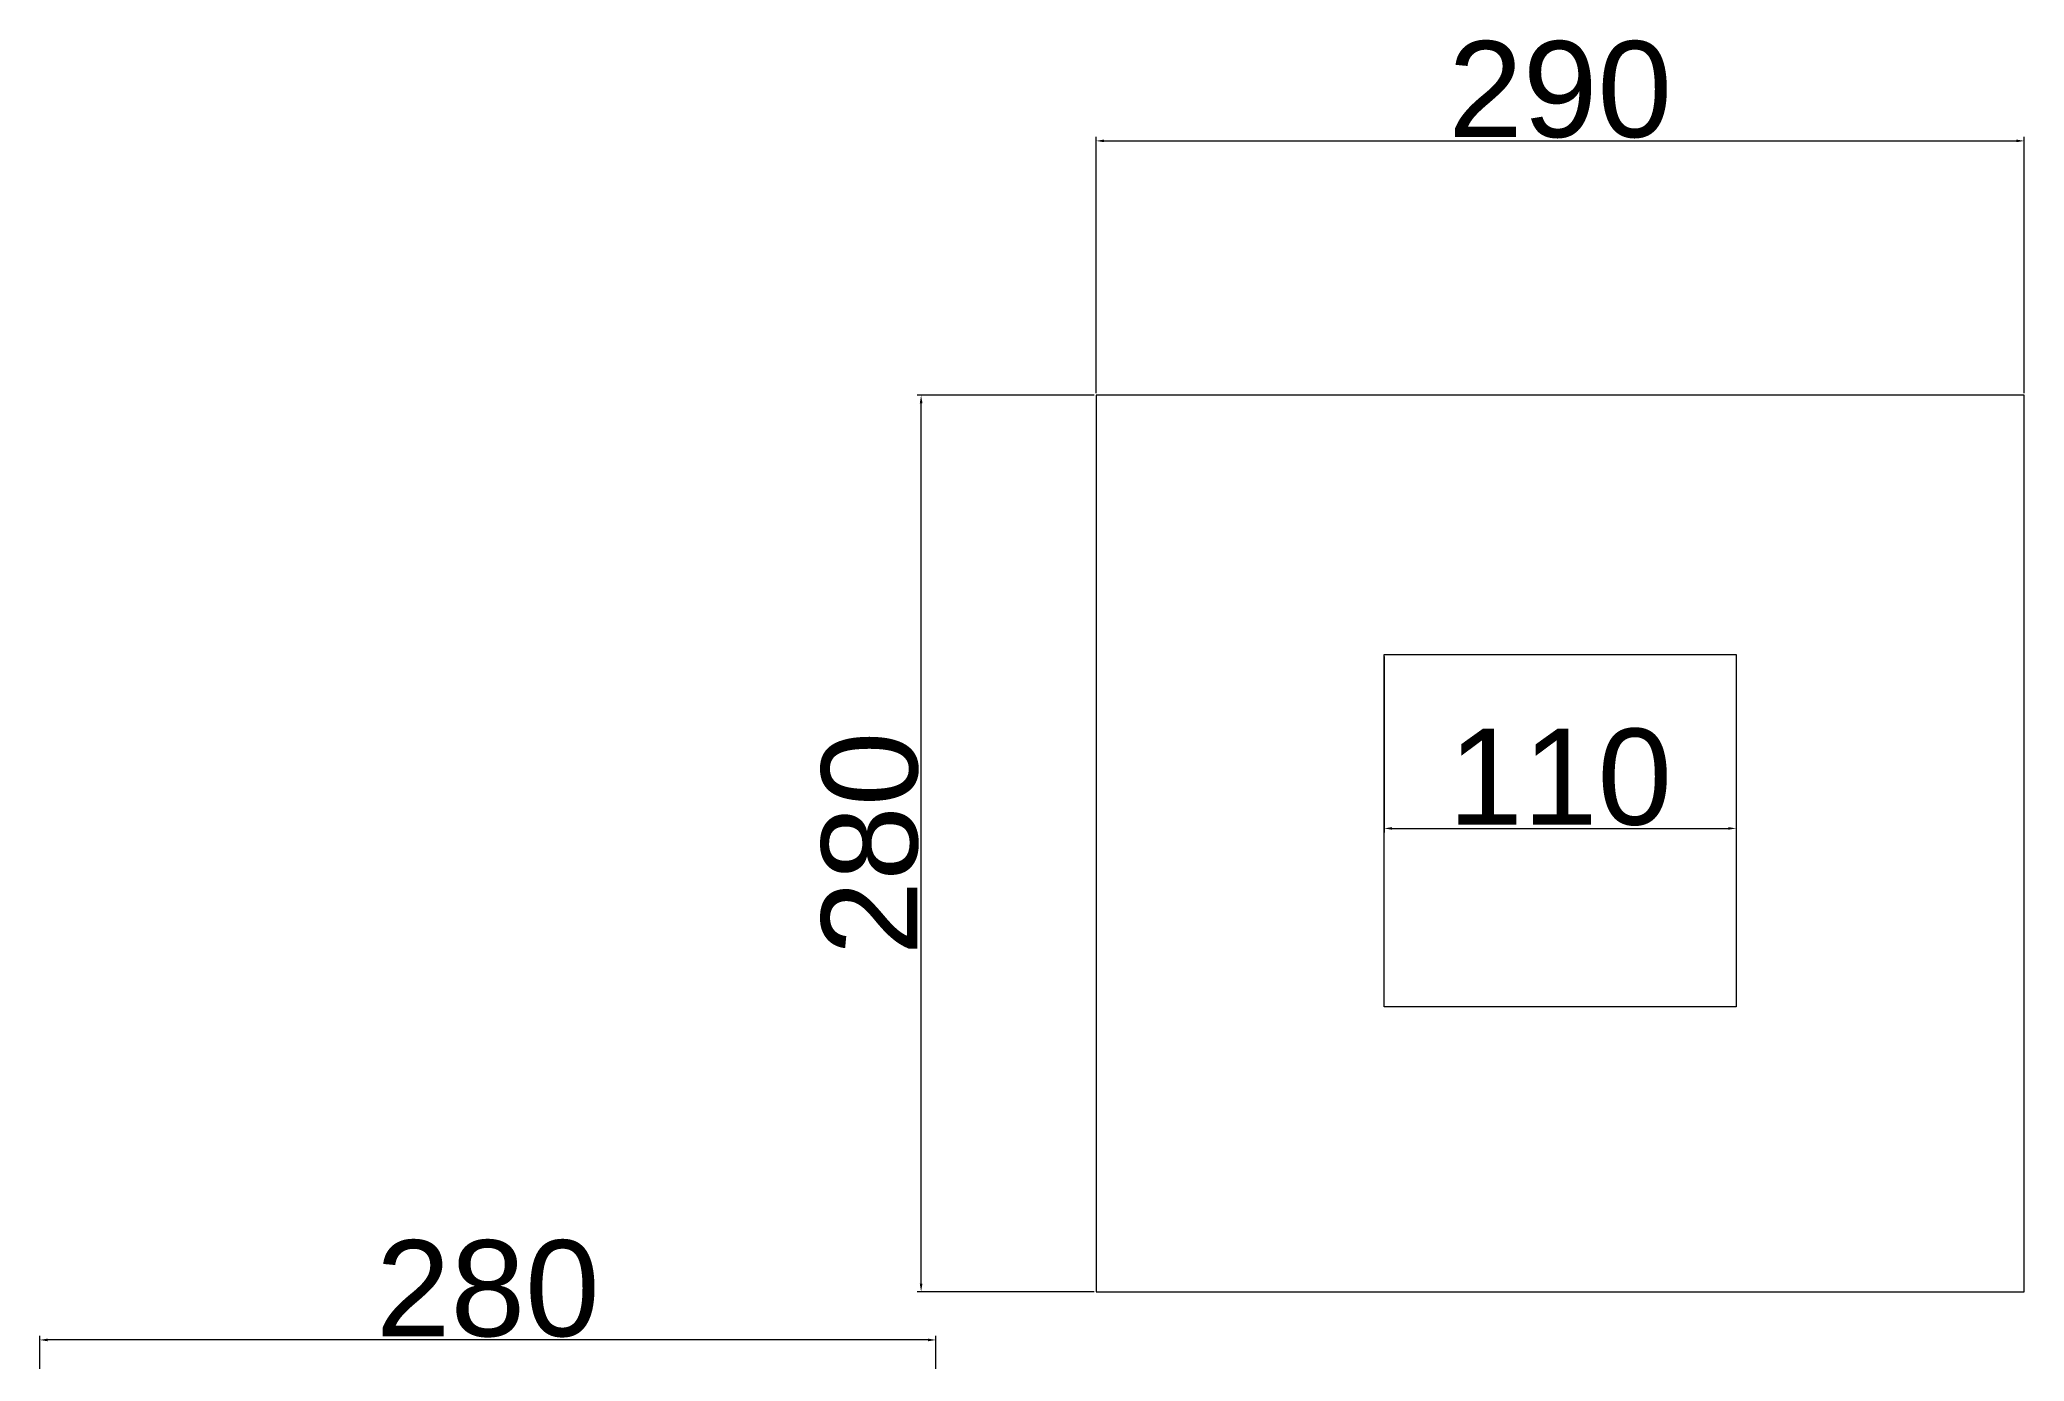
# Model space of a CAD drawing. Header units: millimetres. Extents: x -215 to 1653, y -1021 to 786.
# Drawn here: x 237 to 857, y -508 to -95 of the extents above; entities that cross this region are included whole.
import ezdxf

# ---------------------------------------------------------------- set-up
doc = ezdxf.new("R2010")
doc.units = ezdxf.units.MM
doc.layers.add('Chasis', color=30, linetype='Continuous')
doc.layers.add('Cotas', color=4, linetype='Continuous')
doc.styles.get("Standard").update_dxf_attribs({"font": 'arial.ttf'})
doc.dimstyles.new('ISO-25', dxfattribs={"dimtxt": 2.5, "dimasz": 2.5, "dimexe": 1.25, "dimexo": 0.625, "dimtad": 1, "dimtxsty": 'Standard', "dimcen": 2.5, "dimadec": 0, "dimazin": 0, "dimtfac": 1, "dimtmove": 0, "dimatfit": 3, "dimfxl": 1, "dimarcsym": 0})

# ---------------------------------------------------------------- blocks, each defined once
blk = doc.blocks.new('*D6')
at = {"layer": 'Cotas', "color": 0, "lineweight": -2, "transparency": 16777216}
for p, q in [((656.88, -287.72), (656.88, -342.63)), ((766.88, -287.72), (766.88, -342.63)), ((659.38, -341.38), (764.38, -341.38))]:
    blk.add_line(p, q, dxfattribs=at)
at = {"layer": 'Cotas', "color": 0, "transparency": 16777216}
for points in [[(659.38, -340.96), (659.38, -341.79), (656.88, -341.38)], [(764.38, -340.96), (764.38, -341.79), (766.88, -341.38)]]:
    blk.add_solid(points, dxfattribs=at)
at = {"layer": 'Defpoints', "color": 0, "transparency": 16777216}
for p in [(656.88, -287.09), (766.88, -287.09), (766.88, -341.38)]:
    blk.add_point(p, dxfattribs=at)
at = {"layer": 'Cotas', "color": 0, "transparency": 16777216, "insert": (711.88, -325.43), "char_height": 2.5, "attachment_point": 5}
blk.add_mtext('{\\H12x;110}', dxfattribs=at)
blk = doc.blocks.new('*D7')
at = {"layer": 'Cotas', "color": 0, "lineweight": -2, "transparency": 16777216}
for p, q in [((566.25, -206.09), (510.99, -206.09)), ((512.24, -483.59), (512.24, -208.59)), ((566.25, -486.09), (510.99, -486.09))]:
    blk.add_line(p, q, dxfattribs=at)
at = {"layer": 'Cotas', "color": 0, "transparency": 16777216}
for points in [[(511.82, -208.59), (512.66, -208.59), (512.24, -206.09)], [(511.82, -483.59), (512.66, -483.59), (512.24, -486.09)]]:
    blk.add_solid(points, dxfattribs=at)
at = {"layer": 'Defpoints', "color": 0, "transparency": 16777216}
for p in [(512.24, -206.09), (566.88, -206.09), (566.88, -486.09)]:
    blk.add_point(p, dxfattribs=at)
at = {"layer": 'Cotas', "color": 0, "transparency": 16777216, "insert": (496.3, -346.09), "char_height": 2.5, "attachment_point": 5, "rotation": 90}
blk.add_mtext('{\\H12x;280}', dxfattribs=at)
blk = doc.blocks.new('*D8')
at = {"layer": 'Cotas', "color": 0, "lineweight": -2, "transparency": 16777216}
for p, q in [((566.88, -205.47), (566.88, -125.37)), ((569.38, -126.62), (854.38, -126.62)), ((856.88, -205.47), (856.88, -125.37))]:
    blk.add_line(p, q, dxfattribs=at)
at = {"layer": 'Cotas', "color": 0, "transparency": 16777216}
for points in [[(569.38, -126.2), (569.38, -127.03), (566.88, -126.62)], [(854.38, -126.2), (854.38, -127.03), (856.88, -126.62)]]:
    blk.add_solid(points, dxfattribs=at)
at = {"layer": 'Defpoints', "color": 0, "transparency": 16777216}
for p in [(856.88, -126.62), (566.88, -206.09), (856.88, -206.09)]:
    blk.add_point(p, dxfattribs=at)
at = {"layer": 'Cotas', "color": 0, "transparency": 16777216, "insert": (711.88, -110.67), "char_height": 2.5, "attachment_point": 5}
blk.add_mtext('{\\H12x;290}', dxfattribs=at)
blk = doc.blocks.new('*D13')
at = {"layer": 'Cotas', "color": 0, "lineweight": -2, "transparency": 16777216}
for p, q in [((236.88, -516.47), (236.88, -499.91)), ((514.38, -501.16), (239.38, -501.16)), ((516.88, -516.47), (516.88, -499.91))]:
    blk.add_line(p, q, dxfattribs=at)
at = {"layer": 'Cotas', "color": 0, "transparency": 16777216}
for points in [[(239.38, -500.74), (239.38, -501.58), (236.88, -501.16)], [(514.38, -500.74), (514.38, -501.58), (516.88, -501.16)]]:
    blk.add_solid(points, dxfattribs=at)
at = {"layer": 'Defpoints', "color": 0, "transparency": 16777216}
for p in [(236.88, -501.16), (236.88, -517.09), (516.88, -517.09)]:
    blk.add_point(p, dxfattribs=at)
at = {"layer": 'Cotas', "color": 0, "transparency": 16777216, "insert": (376.88, -485.22), "char_height": 2.5, "attachment_point": 5}
blk.add_mtext('{\\H12x;280}', dxfattribs=at)

msp = doc.modelspace()

# ---------------------------------------------------------------- linework, layer by layer
at = {"layer": 'Chasis'}
for p, q in [((856.878, -206.094), (566.878, -206.094)), ((566.878, -206.094), (566.878, -486.094)), ((856.878, -486.094), (856.878, -206.094)), ((656.878, -397.094), (656.878, -287.094)), ((656.878, -287.094), (766.878, -287.094)), ((766.878, -287.094), (766.878, -397.094)), ((766.878, -397.094), (656.878, -397.094)), ((566.878, -486.094), (856.878, -486.094))]:
    msp.add_line(p, q, dxfattribs=at)

# ---------------------------------------------------------------- dimensions: what is measured, and where the dimension line sits
at = {"layer": 'Cotas'}
for base, p1, p2, picture, middle in [((856.878, -126.616), (566.878, -206.094), (856.878, -206.094), '*D8', (711.878, -110.674)), ((766.878, -341.376), (656.878, -287.094), (766.878, -287.094), '*D6', (711.878, -325.434)), ((236.878, -501.16), (516.878, -517.094), (236.878, -517.094), '*D13', (376.878, -485.218))]:
    dim = msp.add_linear_dim(base=base, p1=p1, p2=p2, text='{\\H12x;<>}', dimstyle='ISO-25', dxfattribs=at)
    dim.commit()
    dim.dimension.update_dxf_attribs({"geometry": picture, "text_midpoint": middle})
dim = msp.add_linear_dim(base=(512.241, -206.094), p1=(566.878, -486.094), p2=(566.878, -206.094), angle=90, text='{\\H12x;<>}', dimstyle='ISO-25', dxfattribs=at)
dim.commit()
dim.dimension.update_dxf_attribs({"geometry": '*D7', "text_midpoint": (496.299, -346.094)})

doc.saveas('drawing.dxf')
